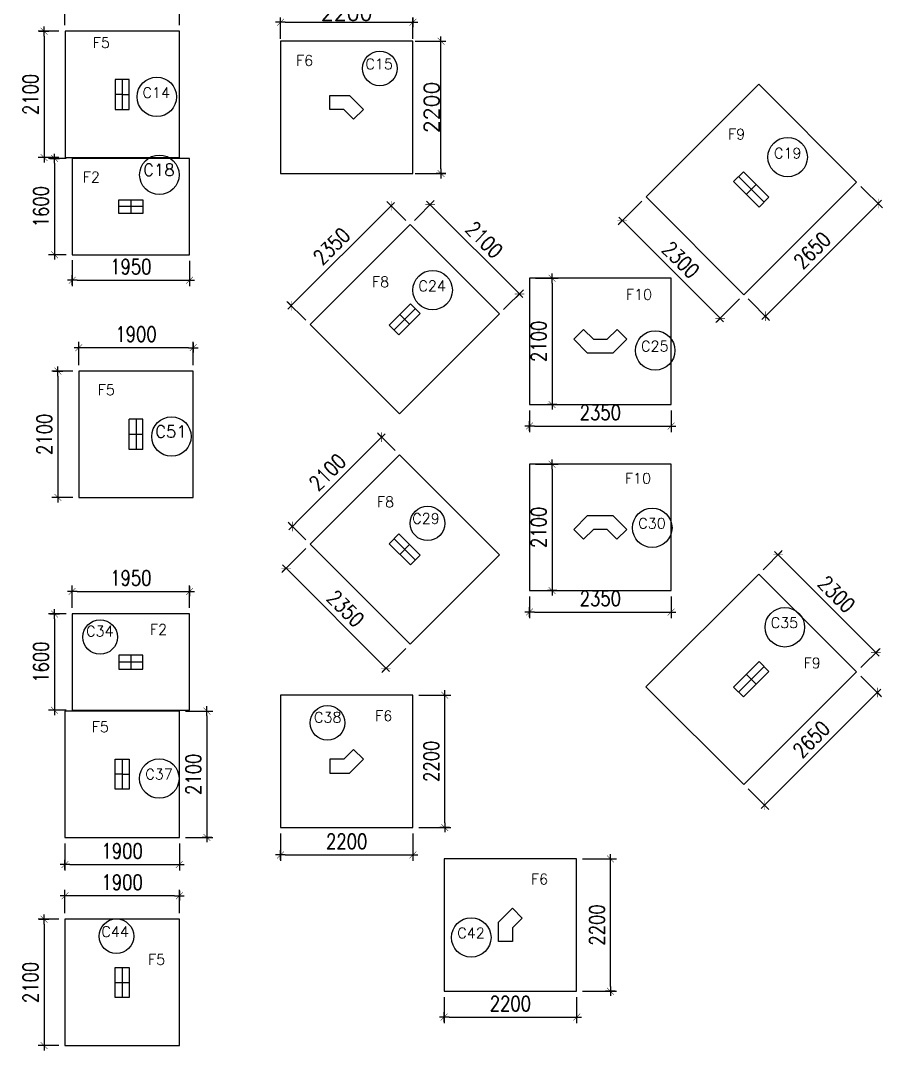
# Model space of a CAD drawing. Extents: x -135417 to 231627, y -456934 to -124458.
# Drawn here: x -43765 to -29448, y -256228 to -239109 of the extents above; entities that cross this region are included whole.
import ezdxf
from ezdxf.enums import TextEntityAlignment as Align

# ---------------------------------------------------------------- set-up
doc = ezdxf.new("R2010")
doc.units = 0
doc.header["$LTSCALE"] = 1000
doc.header["$MEASUREMENT"] = 0
doc.layers.get('0').update_dxf_attribs({"linetype": 'CONTINUOUS'})
doc.layers.get('DEFPOINTS').update_dxf_attribs({"linetype": 'CONTINUOUS'})
for name, color, linetype in [('CENLI', 8, 'CONTINUOUS'), ('CIR', 1, 'CONTINUOUS'), ('CO', 3, 'CONTINUOUS'), ('COL', 2, 'CONTINUOUS'), ('COL-TEXT', 4, 'CONTINUOUS'), ('DIM', 9, 'CONTINUOUS'), ('FOOT', 4, 'CONTINUOUS')]:
    doc.layers.add(name, color=color, linetype=linetype)
doc.styles.add('RO', font='romans.shx', dxfattribs={"width": 0.8, "height": 250})
doc.styles.add('ROMAND', font='romand.shx')
doc.styles.add('ROMANS', font='r.shx', dxfattribs={"height": 250})
doc.styles.add('STYLE1', font='romans.shx', dxfattribs={"height": 150})
doc.dimstyles.new('1', dxfattribs={"dimtxt": 150, "dimasz": 100, "dimexe": 50, "dimexo": 50, "dimgap": 50, "dimtad": 1, "dimdec": 0, "dimzin": 1, "dimtxsty": 'STYLE1', "dimblk1": 'ARCHTICK', "dimblk2": 'ARCHTICK', "dimsah": 1, "dimcen": 0, "dimdle": 50, "dimclrd": 7, "dimclre": 7, "dimclrt": 7, "dimazin": 3, "dimtfac": 1, "dimtdec": 0, "dimtofl": 0, "dimtmove": 0, "dimatfit": 3, "dimtolj": 1, "dimtzin": 1})
doc.dimstyles.new('INT25', dxfattribs={"dimscale": 0, "dimtxt": 150, "dimasz": 80, "dimexe": 100, "dimexo": 100, "dimgap": 100, "dimtad": 1, "dimdec": 0, "dimzin": 1, "dimtxsty": 'RO', "dimblk": 'DIMTICK', "dimcen": -100, "dimclrd": 5, "dimclre": 5, "dimclrt": 4, "dimazin": 3, "dimtfac": 1, "dimtdec": 0, "dimtix": 1, "dimtofl": 0, "dimtmove": 0, "dimatfit": 3, "dimtolj": 1, "dimtzin": 0})

# ---------------------------------------------------------------- blocks, each defined once
blk = doc.blocks.new('DIMTICK')
for p, q in [((-1, 0), (1, 0)), ((0, 1), (0, -1))]:
    blk.add_line(p, q)
at = {"color": 2, "const_width": 0.1}
blk.add_lwpolyline([(0.71, 0.71), (-0.71, -0.71)], dxfattribs=at)
blk = doc.blocks.new('*D343')
at = {"color": 5, "linetype": 'BYBLOCK'}
for p, q in [((-34428, -253043), (-33866, -253043)), ((-33966, -255163), (-33966, -253123)), ((-34428, -255243), (-33866, -255243))]:
    blk.add_line(p, q, dxfattribs=at)
at = {"layer": 'DEFPOINTS', "color": 0, "linetype": 'BYBLOCK'}
for p in [(-34528, -253043), (-33966, -253043), (-34528, -255243)]:
    blk.add_point(p, dxfattribs=at)
at = {"color": 5, "linetype": 'BYBLOCK', "xscale": 80, "yscale": 80, "zscale": 80}
for p, rotation in [((-33966, -253043), 90), ((-33966, -255243), 270)]:
    blk.add_blockref('DIMTICK', p, dxfattribs=dict(at, rotation=rotation))
at = {"color": 4, "linetype": 'BYBLOCK', "insert": (-34191, -254143), "char_height": 250, "attachment_point": 5, "rotation": 90, "style": 'RO'}
blk.add_mtext('\\A1;2200', dxfattribs=at)
blk = doc.blocks.new('*D355')
at = {"color": 5, "linetype": 'BYBLOCK'}
for p, q in [((-43128, -254048), (-43476, -254048)), ((-43376, -254128), (-43376, -256068)), ((-43128, -256148), (-43476, -256148))]:
    blk.add_line(p, q, dxfattribs=at)
at = {"layer": 'DEFPOINTS', "color": 0, "linetype": 'BYBLOCK'}
for p in [(-43028, -254048), (-43376, -256148), (-43028, -256148)]:
    blk.add_point(p, dxfattribs=at)
at = {"color": 5, "linetype": 'BYBLOCK', "xscale": 80, "yscale": 80, "zscale": 80}
for p, rotation in [((-43376, -254048), 90), ((-43376, -256148), 270)]:
    blk.add_blockref('DIMTICK', p, dxfattribs=dict(at, rotation=rotation))
at = {"color": 4, "linetype": 'BYBLOCK', "insert": (-43601, -255098), "char_height": 250, "attachment_point": 5, "rotation": 90, "style": 'RO'}
blk.add_mtext('\\A1;2100', dxfattribs=at)
blk = doc.blocks.new('*D359')
at = {"color": 5, "linetype": 'BYBLOCK'}
for p, q in [((-43028, -253948), (-43028, -253557)), ((-41208, -253657), (-42948, -253657)), ((-41128, -253948), (-41128, -253557))]:
    blk.add_line(p, q, dxfattribs=at)
at = {"layer": 'DEFPOINTS', "color": 0, "linetype": 'BYBLOCK'}
for p in [(-43028, -253657), (-43028, -254048), (-41128, -254048)]:
    blk.add_point(p, dxfattribs=at)
at = {"color": 5, "linetype": 'BYBLOCK', "xscale": 80, "yscale": 80, "zscale": 80, "rotation": 180}
blk.add_blockref('DIMTICK', (-43028, -253657), dxfattribs=at)
at = {"color": 5, "linetype": 'BYBLOCK', "xscale": 80, "yscale": 80, "zscale": 80}
blk.add_blockref('DIMTICK', (-41128, -253657), dxfattribs=at)
at = {"color": 4, "linetype": 'BYBLOCK', "insert": (-42078, -253432), "char_height": 250, "attachment_point": 5, "style": 'RO'}
blk.add_mtext('\\A1;1900', dxfattribs=at)
blk = doc.blocks.new('*D363')
at = {"color": 5, "linetype": 'BYBLOCK'}
for p, q in [((-36728, -255343), (-36728, -255774)), ((-34528, -255343), (-34528, -255774)), ((-36648, -255674), (-34608, -255674))]:
    blk.add_line(p, q, dxfattribs=at)
at = {"layer": 'DEFPOINTS', "color": 0, "linetype": 'BYBLOCK'}
for p in [(-36728, -255243), (-34528, -255243), (-34528, -255674)]:
    blk.add_point(p, dxfattribs=at)
at = {"color": 5, "linetype": 'BYBLOCK', "xscale": 80, "yscale": 80, "zscale": 80, "rotation": 180}
blk.add_blockref('DIMTICK', (-36728, -255674), dxfattribs=at)
at = {"color": 5, "linetype": 'BYBLOCK', "xscale": 80, "yscale": 80, "zscale": 80}
blk.add_blockref('DIMTICK', (-34528, -255674), dxfattribs=at)
at = {"color": 4, "linetype": 'BYBLOCK', "insert": (-35628, -255449), "char_height": 250, "attachment_point": 5, "style": 'RO'}
blk.add_mtext('\\A1;2200', dxfattribs=at)
blk = doc.blocks.new('*D367')
at = {"color": 5, "linetype": 'BYBLOCK'}
for p, q in [((-29804, -241864), (-29448, -242220)), ((-29575, -242206), (-31337, -243966)), ((-31679, -243736), (-31323, -244093))]:
    blk.add_line(p, q, dxfattribs=at)
at = {"layer": 'DEFPOINTS', "color": 0, "linetype": 'BYBLOCK'}
for p in [(-29875, -241793), (-31750, -243666), (-31393, -244022)]:
    blk.add_point(p, dxfattribs=at)
at = {"color": 5, "linetype": 'BYBLOCK', "xscale": 80, "yscale": 80, "zscale": 80}
for p, rotation in [((-29519, -242149), 44.96731355169439), ((-31393, -244022), 224.9673135516944)]:
    blk.add_blockref('DIMTICK', p, dxfattribs=dict(at, rotation=rotation))
at = {"color": 4, "linetype": 'BYBLOCK', "insert": (-30615, -242927), "char_height": 250, "attachment_point": 5, "rotation": 44.9673, "style": 'RO'}
blk.add_mtext('\\A1;2650', dxfattribs=at)
blk = doc.blocks.new('*D368')
at = {"color": 5, "linetype": 'BYBLOCK'}
for p, q in [((-33446, -242109), (-33840, -242502)), ((-33712, -242488), (-32200, -244002)), ((-31820, -243736), (-32214, -244130))]:
    blk.add_line(p, q, dxfattribs=at)
at = {"layer": 'DEFPOINTS', "color": 0, "linetype": 'BYBLOCK'}
for p in [(-33375, -242038), (-31750, -243666), (-32143, -244059)]:
    blk.add_point(p, dxfattribs=at)
at = {"color": 5, "linetype": 'BYBLOCK', "xscale": 80, "yscale": 80, "zscale": 80}
for p, rotation in [((-33769, -242432), 134.9673135516943), ((-32143, -244059), 314.9673135516942)]:
    blk.add_blockref('DIMTICK', p, dxfattribs=dict(at, rotation=rotation))
at = {"color": 4, "linetype": 'BYBLOCK', "insert": (-32797, -243086), "char_height": 250, "attachment_point": 5, "rotation": 314.9673, "style": 'RO'}
blk.add_mtext('\\A1;2300', dxfattribs=at)
blk = doc.blocks.new('*D371')
at = {"color": 5, "linetype": 'BYBLOCK'}
for p, q in [((-43008, -241401), (-43302, -241401)), ((-43202, -241481), (-43202, -242921)), ((-43008, -243001), (-43302, -243001))]:
    blk.add_line(p, q, dxfattribs=at)
at = {"layer": 'DEFPOINTS', "color": 0, "linetype": 'BYBLOCK'}
for p in [(-42908, -241401), (-43202, -243001), (-42908, -243001)]:
    blk.add_point(p, dxfattribs=at)
at = {"color": 5, "linetype": 'BYBLOCK', "xscale": 80, "yscale": 80, "zscale": 80}
for p, rotation in [((-43202, -241401), 90), ((-43202, -243001), 270)]:
    blk.add_blockref('DIMTICK', p, dxfattribs=dict(at, rotation=rotation))
at = {"color": 4, "linetype": 'BYBLOCK', "insert": (-43427, -242201), "char_height": 250, "attachment_point": 5, "rotation": 90, "style": 'RO'}
blk.add_mtext('\\A1;1600', dxfattribs=at)
blk = doc.blocks.new('*D372')
at = {"color": 5, "linetype": 'BYBLOCK'}
for p, q in [((-37366, -242430), (-37680, -242116)), ((-37665, -242243), (-39214, -243792)), ((-39028, -244091), (-39341, -243778))]:
    blk.add_line(p, q, dxfattribs=at)
at = {"layer": 'DEFPOINTS', "color": 0, "linetype": 'BYBLOCK'}
for p in [(-37295, -242500), (-39271, -243848), (-38957, -244162)]:
    blk.add_point(p, dxfattribs=at)
at = {"color": 5, "linetype": 'BYBLOCK', "xscale": 80, "yscale": 80, "zscale": 80}
for p, rotation in [((-37609, -242187), 45.00000000000608), ((-39271, -243848), 225.0000000000061)]:
    blk.add_blockref('DIMTICK', p, dxfattribs=dict(at, rotation=rotation))
at = {"color": 4, "linetype": 'BYBLOCK', "insert": (-38599, -242858), "char_height": 250, "attachment_point": 5, "rotation": 45, "style": 'RO'}
blk.add_mtext('\\A1;2350', dxfattribs=at)
blk = doc.blocks.new('*D373')
at = {"color": 5, "linetype": 'BYBLOCK'}
for p, q in [((-37224, -242430), (-36893, -242098)), ((-36907, -242225), (-35535, -243597)), ((-35740, -243914), (-35408, -243583))]:
    blk.add_line(p, q, dxfattribs=at)
at = {"layer": 'DEFPOINTS', "color": 0, "linetype": 'BYBLOCK'}
for p in [(-37295, -242500), (-35478, -243653), (-35810, -243985)]:
    blk.add_point(p, dxfattribs=at)
at = {"color": 5, "linetype": 'BYBLOCK', "xscale": 80, "yscale": 80, "zscale": 80}
for p, rotation in [((-36963, -242168), 135.0000000000022), ((-35478, -243653), 315.0000000000022)]:
    blk.add_blockref('DIMTICK', p, dxfattribs=dict(at, rotation=rotation))
at = {"color": 4, "linetype": 'BYBLOCK', "insert": (-36062, -242752), "char_height": 250, "attachment_point": 5, "rotation": 315, "style": 'RO'}
blk.add_mtext('\\A1;2100', dxfattribs=at)
blk = doc.blocks.new('*D376')
at = {"color": 5, "linetype": 'BYBLOCK'}
for p, q in [((-31431, -248238), (-31111, -247918)), ((-31126, -248045), (-29612, -249558)), ((-29805, -249864), (-29485, -249544))]:
    blk.add_line(p, q, dxfattribs=at)
at = {"layer": 'DEFPOINTS', "color": 0, "linetype": 'BYBLOCK'}
for p in [(-31502, -248309), (-29556, -249615), (-29876, -249935)]:
    blk.add_point(p, dxfattribs=at)
at = {"color": 5, "linetype": 'BYBLOCK', "xscale": 80, "yscale": 80, "zscale": 80}
for p, rotation in [((-31182, -247989), 135.0000000000257), ((-29556, -249615), 315.0000000000256)]:
    blk.add_blockref('DIMTICK', p, dxfattribs=dict(at, rotation=rotation))
at = {"color": 4, "linetype": 'BYBLOCK', "insert": (-30210, -248643), "char_height": 250, "attachment_point": 5, "rotation": 315, "style": 'RO'}
blk.add_mtext('\\A1;2300', dxfattribs=at)
blk = doc.blocks.new('*D377')
at = {"color": 5, "linetype": 'BYBLOCK'}
for p, q in [((-35209, -246483), (-34834, -246483)), ((-34934, -246563), (-34934, -248503)), ((-35209, -248583), (-34834, -248583))]:
    blk.add_line(p, q, dxfattribs=at)
at = {"layer": 'DEFPOINTS', "color": 0, "linetype": 'BYBLOCK'}
for p in [(-35309, -246483), (-35309, -248583), (-34934, -248583)]:
    blk.add_point(p, dxfattribs=at)
at = {"color": 5, "linetype": 'BYBLOCK', "xscale": 80, "yscale": 80, "zscale": 80}
for p, rotation in [((-34934, -246483), 90), ((-34934, -248583), 270)]:
    blk.add_blockref('DIMTICK', p, dxfattribs=dict(at, rotation=rotation))
at = {"color": 4, "linetype": 'BYBLOCK', "insert": (-35159, -247533), "char_height": 250, "attachment_point": 5, "rotation": 90, "style": 'RO'}
blk.add_mtext('\\A1;2100', dxfattribs=at)
blk = doc.blocks.new('*D381')
at = {"color": 5, "linetype": 'BYBLOCK'}
for p, q in [((-39028, -247882), (-39427, -248282)), ((-39300, -248268), (-37751, -249816)), ((-37366, -249544), (-37765, -249943))]:
    blk.add_line(p, q, dxfattribs=at)
at = {"layer": 'DEFPOINTS', "color": 0, "linetype": 'BYBLOCK'}
for p in [(-38957, -247812), (-37295, -249473), (-37695, -249873)]:
    blk.add_point(p, dxfattribs=at)
at = {"color": 5, "linetype": 'BYBLOCK', "xscale": 80, "yscale": 80, "zscale": 80}
for p, rotation in [((-39356, -248211), 134.9999999999719), ((-37695, -249873), 314.9999999999719)]:
    blk.add_blockref('DIMTICK', p, dxfattribs=dict(at, rotation=rotation))
at = {"color": 4, "linetype": 'BYBLOCK', "insert": (-38366, -248883), "char_height": 250, "attachment_point": 5, "rotation": 315, "style": 'RO'}
blk.add_mtext('\\A1;2350', dxfattribs=at)
blk = doc.blocks.new('*D382')
at = {"color": 5, "linetype": 'BYBLOCK'}
for p, q in [((-29805, -250006), (-29462, -250349)), ((-31350, -252095), (-29589, -250335)), ((-31679, -251879), (-31335, -252223))]:
    blk.add_line(p, q, dxfattribs=at)
at = {"layer": 'DEFPOINTS', "color": 0, "linetype": 'BYBLOCK'}
for p in [(-29876, -249935), (-29532, -250278), (-31749, -251809)]:
    blk.add_point(p, dxfattribs=at)
at = {"color": 5, "linetype": 'BYBLOCK', "xscale": 80, "yscale": 80, "zscale": 80}
for p, rotation in [((-29532, -250278), 45.00000000002313), ((-31406, -252152), 225.0000000000231)]:
    blk.add_blockref('DIMTICK', p, dxfattribs=dict(at, rotation=rotation))
at = {"color": 4, "linetype": 'BYBLOCK', "insert": (-30628, -251056), "char_height": 250, "attachment_point": 5, "rotation": 45, "style": 'RO'}
blk.add_mtext('\\A1;2650', dxfattribs=at)
blk = doc.blocks.new('*D386')
at = {"color": 5, "linetype": 'BYBLOCK'}
for p, q in [((-41028, -250588), (-40570, -250588)), ((-40670, -250668), (-40670, -252608)), ((-41028, -252688), (-40570, -252688))]:
    blk.add_line(p, q, dxfattribs=at)
at = {"layer": 'DEFPOINTS', "color": 0, "linetype": 'BYBLOCK'}
for p in [(-41128, -250588), (-41128, -252688), (-40670, -252688)]:
    blk.add_point(p, dxfattribs=at)
at = {"color": 5, "linetype": 'BYBLOCK', "xscale": 80, "yscale": 80, "zscale": 80}
for p, rotation in [((-40670, -250588), 90), ((-40670, -252688), 270)]:
    blk.add_blockref('DIMTICK', p, dxfattribs=dict(at, rotation=rotation))
at = {"color": 4, "linetype": 'BYBLOCK', "insert": (-40895, -251638), "char_height": 250, "attachment_point": 5, "rotation": 90, "style": 'RO'}
blk.add_mtext('\\A1;2100', dxfattribs=at)
blk = doc.blocks.new('*D387')
at = {"color": 5, "linetype": 'BYBLOCK'}
for p, q in [((-37148, -250322), (-36619, -250322)), ((-36719, -252442), (-36719, -250402)), ((-37148, -252522), (-36619, -252522))]:
    blk.add_line(p, q, dxfattribs=at)
at = {"layer": 'DEFPOINTS', "color": 0, "linetype": 'BYBLOCK'}
for p in [(-37248, -250322), (-36719, -250322), (-37248, -252522)]:
    blk.add_point(p, dxfattribs=at)
at = {"color": 5, "linetype": 'BYBLOCK', "xscale": 80, "yscale": 80, "zscale": 80}
for p, rotation in [((-36719, -250322), 90), ((-36719, -252522), 270)]:
    blk.add_blockref('DIMTICK', p, dxfattribs=dict(at, rotation=rotation))
at = {"color": 4, "linetype": 'BYBLOCK', "insert": (-36944, -251422), "char_height": 250, "attachment_point": 5, "rotation": 90, "style": 'RO'}
blk.add_mtext('\\A1;2200', dxfattribs=at)
blk = doc.blocks.new('*D388')
at = {"color": 5, "linetype": 'BYBLOCK'}
for p, q in [((-43008, -248973), (-43302, -248973)), ((-43202, -249053), (-43202, -250493)), ((-43008, -250573), (-43302, -250573))]:
    blk.add_line(p, q, dxfattribs=at)
at = {"layer": 'DEFPOINTS', "color": 0, "linetype": 'BYBLOCK'}
for p in [(-42908, -248973), (-43202, -250573), (-42908, -250573)]:
    blk.add_point(p, dxfattribs=at)
at = {"color": 5, "linetype": 'BYBLOCK', "xscale": 80, "yscale": 80, "zscale": 80}
for p, rotation in [((-43202, -248973), 90), ((-43202, -250573), 270)]:
    blk.add_blockref('DIMTICK', p, dxfattribs=dict(at, rotation=rotation))
at = {"color": 4, "linetype": 'BYBLOCK', "insert": (-43427, -249773), "char_height": 250, "attachment_point": 5, "rotation": 90, "style": 'RO'}
blk.add_mtext('\\A1;1600', dxfattribs=at)
blk = doc.blocks.new('*D389')
at = {"color": 5, "linetype": 'BYBLOCK'}
for p, q in [((-43028, -252788), (-43028, -253238)), ((-41128, -252788), (-41128, -253238)), ((-42948, -253138), (-41208, -253138))]:
    blk.add_line(p, q, dxfattribs=at)
at = {"layer": 'DEFPOINTS', "color": 0, "linetype": 'BYBLOCK'}
for p in [(-43028, -252688), (-41128, -252688), (-41128, -253138)]:
    blk.add_point(p, dxfattribs=at)
at = {"color": 5, "linetype": 'BYBLOCK', "xscale": 80, "yscale": 80, "zscale": 80, "rotation": 180}
blk.add_blockref('DIMTICK', (-43028, -253138), dxfattribs=at)
at = {"color": 5, "linetype": 'BYBLOCK', "xscale": 80, "yscale": 80, "zscale": 80}
blk.add_blockref('DIMTICK', (-41128, -253138), dxfattribs=at)
at = {"color": 4, "linetype": 'BYBLOCK', "insert": (-42078, -252913), "char_height": 250, "attachment_point": 5, "style": 'RO'}
blk.add_mtext('\\A1;1900', dxfattribs=at)
blk = doc.blocks.new('*D391')
at = {"color": 5, "linetype": 'BYBLOCK'}
for p, q in [((-39448, -252622), (-39448, -253079)), ((-37248, -252622), (-37248, -253079)), ((-39368, -252979), (-37328, -252979))]:
    blk.add_line(p, q, dxfattribs=at)
at = {"layer": 'DEFPOINTS', "color": 0, "linetype": 'BYBLOCK'}
for p in [(-39448, -252522), (-37248, -252522), (-37248, -252979)]:
    blk.add_point(p, dxfattribs=at)
at = {"color": 5, "linetype": 'BYBLOCK', "xscale": 80, "yscale": 80, "zscale": 80, "rotation": 180}
blk.add_blockref('DIMTICK', (-39448, -252979), dxfattribs=at)
at = {"color": 5, "linetype": 'BYBLOCK', "xscale": 80, "yscale": 80, "zscale": 80}
blk.add_blockref('DIMTICK', (-37248, -252979), dxfattribs=at)
at = {"color": 4, "linetype": 'BYBLOCK', "insert": (-38348, -252754), "char_height": 250, "attachment_point": 5, "style": 'RO'}
blk.add_mtext('\\A1;2200', dxfattribs=at)
blk = doc.blocks.new('*D392')
at = {"color": 5, "linetype": 'BYBLOCK'}
for p, q in [((-42908, -248873), (-42908, -248498)), ((-40958, -248873), (-40958, -248498)), ((-42828, -248598), (-41038, -248598))]:
    blk.add_line(p, q, dxfattribs=at)
at = {"layer": 'DEFPOINTS', "color": 0, "linetype": 'BYBLOCK'}
for p in [(-40958, -248598), (-42908, -248973), (-40958, -248973)]:
    blk.add_point(p, dxfattribs=at)
at = {"color": 5, "linetype": 'BYBLOCK', "xscale": 80, "yscale": 80, "zscale": 80, "rotation": 180}
blk.add_blockref('DIMTICK', (-42908, -248598), dxfattribs=at)
at = {"color": 5, "linetype": 'BYBLOCK', "xscale": 80, "yscale": 80, "zscale": 80}
blk.add_blockref('DIMTICK', (-40958, -248598), dxfattribs=at)
at = {"color": 4, "linetype": 'BYBLOCK', "insert": (-41933, -248373), "char_height": 250, "attachment_point": 5, "style": 'RO'}
blk.add_mtext('\\A1;1950', dxfattribs=at)
blk = doc.blocks.new('*D398')
at = {"color": 5, "linetype": 'BYBLOCK'}
for p, q in [((-35309, -248683), (-35309, -249040)), ((-32959, -248683), (-32959, -249040)), ((-35229, -248940), (-33039, -248940))]:
    blk.add_line(p, q, dxfattribs=at)
at = {"layer": 'DEFPOINTS', "color": 0, "linetype": 'BYBLOCK'}
for p in [(-35309, -248583), (-32959, -248583), (-32959, -248940)]:
    blk.add_point(p, dxfattribs=at)
at = {"color": 5, "linetype": 'BYBLOCK', "xscale": 80, "yscale": 80, "zscale": 80, "rotation": 180}
blk.add_blockref('DIMTICK', (-35309, -248940), dxfattribs=at)
at = {"color": 5, "linetype": 'BYBLOCK', "xscale": 80, "yscale": 80, "zscale": 80}
blk.add_blockref('DIMTICK', (-32959, -248940), dxfattribs=at)
at = {"color": 4, "linetype": 'BYBLOCK', "insert": (-34134, -248715), "char_height": 250, "attachment_point": 5, "style": 'RO'}
blk.add_mtext('\\A1;2350', dxfattribs=at)
blk = doc.blocks.new('*D405')
at = {"color": 5, "linetype": 'BYBLOCK'}
for p, q in [((-42898, -244937), (-43246, -244937)), ((-43146, -245017), (-43146, -246957)), ((-42898, -247037), (-43246, -247037))]:
    blk.add_line(p, q, dxfattribs=at)
at = {"layer": 'DEFPOINTS', "color": 0, "linetype": 'BYBLOCK'}
for p in [(-42798, -244937), (-43146, -247037), (-42798, -247037)]:
    blk.add_point(p, dxfattribs=at)
at = {"color": 5, "linetype": 'BYBLOCK', "xscale": 80, "yscale": 80, "zscale": 80}
for p, rotation in [((-43146, -244937), 90), ((-43146, -247037), 270)]:
    blk.add_blockref('DIMTICK', p, dxfattribs=dict(at, rotation=rotation))
at = {"color": 4, "linetype": 'BYBLOCK', "insert": (-43371, -245987), "char_height": 250, "attachment_point": 5, "rotation": 90, "style": 'RO'}
blk.add_mtext('\\A1;2100', dxfattribs=at)
blk = doc.blocks.new('*D407')
at = {"color": 5, "linetype": 'BYBLOCK'}
for p, q in [((-35209, -243391), (-34834, -243391)), ((-34934, -243471), (-34934, -245411)), ((-35209, -245491), (-34834, -245491))]:
    blk.add_line(p, q, dxfattribs=at)
at = {"layer": 'DEFPOINTS', "color": 0, "linetype": 'BYBLOCK'}
for p in [(-35309, -243391), (-35309, -245491), (-34934, -245491)]:
    blk.add_point(p, dxfattribs=at)
at = {"color": 5, "linetype": 'BYBLOCK', "xscale": 80, "yscale": 80, "zscale": 80}
for p, rotation in [((-34934, -243391), 90), ((-34934, -245491), 270)]:
    blk.add_blockref('DIMTICK', p, dxfattribs=dict(at, rotation=rotation))
at = {"color": 4, "linetype": 'BYBLOCK', "insert": (-35159, -244441), "char_height": 250, "attachment_point": 5, "rotation": 90, "style": 'RO'}
blk.add_mtext('\\A1;2100', dxfattribs=at)
blk = doc.blocks.new('*D411')
at = {"color": 5, "linetype": 'BYBLOCK'}
for p, q in [((-37543, -246256), (-37838, -245961)), ((-37823, -246088), (-39195, -247460)), ((-39028, -247741), (-39322, -247446))]:
    blk.add_line(p, q, dxfattribs=at)
at = {"layer": 'DEFPOINTS', "color": 0, "linetype": 'BYBLOCK'}
for p in [(-37472, -246327), (-39252, -247517), (-38957, -247812)]:
    blk.add_point(p, dxfattribs=at)
at = {"color": 5, "linetype": 'BYBLOCK', "xscale": 80, "yscale": 80, "zscale": 80}
for p, rotation in [((-37767, -246032), 45.00000000000224), ((-39252, -247517), 225.0000000000022)]:
    blk.add_blockref('DIMTICK', p, dxfattribs=dict(at, rotation=rotation))
at = {"color": 4, "linetype": 'BYBLOCK', "insert": (-38668, -246615), "char_height": 250, "attachment_point": 5, "rotation": 45, "style": 'RO'}
blk.add_mtext('\\A1;2100', dxfattribs=at)
blk = doc.blocks.new('*D412')
at = {"color": 5, "linetype": 'BYBLOCK'}
for p, q in [((-35309, -245591), (-35309, -245948)), ((-32959, -245591), (-32959, -245948)), ((-35229, -245848), (-33039, -245848))]:
    blk.add_line(p, q, dxfattribs=at)
at = {"layer": 'DEFPOINTS', "color": 0, "linetype": 'BYBLOCK'}
for p in [(-35309, -245491), (-32959, -245491), (-32959, -245848)]:
    blk.add_point(p, dxfattribs=at)
at = {"color": 5, "linetype": 'BYBLOCK', "xscale": 80, "yscale": 80, "zscale": 80, "rotation": 180}
blk.add_blockref('DIMTICK', (-35309, -245848), dxfattribs=at)
at = {"color": 5, "linetype": 'BYBLOCK', "xscale": 80, "yscale": 80, "zscale": 80}
blk.add_blockref('DIMTICK', (-32959, -245848), dxfattribs=at)
at = {"color": 4, "linetype": 'BYBLOCK', "insert": (-34134, -245623), "char_height": 250, "attachment_point": 5, "style": 'RO'}
blk.add_mtext('\\A1;2350', dxfattribs=at)
blk = doc.blocks.new('*D413')
at = {"color": 5, "linetype": 'BYBLOCK'}
for p, q in [((-42908, -243093), (-42908, -243523)), ((-40958, -243101), (-40958, -243523)), ((-42828, -243423), (-41038, -243423))]:
    blk.add_line(p, q, dxfattribs=at)
at = {"layer": 'DEFPOINTS', "color": 0, "linetype": 'BYBLOCK'}
for p in [(-42908, -242993), (-40958, -243001), (-40958, -243423)]:
    blk.add_point(p, dxfattribs=at)
at = {"color": 5, "linetype": 'BYBLOCK', "xscale": 80, "yscale": 80, "zscale": 80, "rotation": 180}
blk.add_blockref('DIMTICK', (-42908, -243423), dxfattribs=at)
at = {"color": 5, "linetype": 'BYBLOCK', "xscale": 80, "yscale": 80, "zscale": 80}
blk.add_blockref('DIMTICK', (-40958, -243423), dxfattribs=at)
at = {"color": 4, "linetype": 'BYBLOCK', "insert": (-41933, -243198), "char_height": 250, "attachment_point": 5, "style": 'RO'}
blk.add_mtext('\\A1;1950', dxfattribs=at)
blk = doc.blocks.new('*D414')
at = {"color": 5, "linetype": 'BYBLOCK'}
for p, q in [((-42798, -244837), (-42798, -244446)), ((-40898, -244837), (-40898, -244446)), ((-40978, -244546), (-42718, -244546))]:
    blk.add_line(p, q, dxfattribs=at)
at = {"layer": 'DEFPOINTS', "color": 0, "linetype": 'BYBLOCK'}
for p in [(-42798, -244546), (-42798, -244937), (-40898, -244937)]:
    blk.add_point(p, dxfattribs=at)
at = {"color": 5, "linetype": 'BYBLOCK', "xscale": 80, "yscale": 80, "zscale": 80, "rotation": 180}
blk.add_blockref('DIMTICK', (-42798, -244546), dxfattribs=at)
at = {"color": 5, "linetype": 'BYBLOCK', "xscale": 80, "yscale": 80, "zscale": 80}
blk.add_blockref('DIMTICK', (-40898, -244546), dxfattribs=at)
at = {"color": 4, "linetype": 'BYBLOCK', "insert": (-41848, -244321), "char_height": 250, "attachment_point": 5, "style": 'RO'}
blk.add_mtext('\\A1;1900', dxfattribs=at)
blk = doc.blocks.new('*D429')
at = {"color": 5, "linetype": 'BYBLOCK'}
for p, q in [((-43128, -239286), (-43476, -239286)), ((-43376, -239366), (-43376, -241306)), ((-43128, -241386), (-43476, -241386))]:
    blk.add_line(p, q, dxfattribs=at)
at = {"layer": 'DEFPOINTS', "color": 0, "linetype": 'BYBLOCK'}
for p in [(-43028, -239286), (-43376, -241386), (-43028, -241386)]:
    blk.add_point(p, dxfattribs=at)
at = {"color": 5, "linetype": 'BYBLOCK', "xscale": 80, "yscale": 80, "zscale": 80}
for p, rotation in [((-43376, -239286), 90), ((-43376, -241386), 270)]:
    blk.add_blockref('DIMTICK', p, dxfattribs=dict(at, rotation=rotation))
at = {"color": 4, "linetype": 'BYBLOCK', "insert": (-43601, -240336), "char_height": 250, "attachment_point": 5, "rotation": 90, "style": 'RO'}
blk.add_mtext('\\A1;2100', dxfattribs=at)
blk = doc.blocks.new('*D431')
at = {"color": 7, "linetype": 'BYBLOCK'}
for p, q in [((-37208, -239452), (-36702, -239452)), ((-36782, -241572), (-36782, -239532)), ((-37208, -241652), (-36702, -241652))]:
    blk.add_line(p, q, dxfattribs=at)
at = {"layer": 'DEFPOINTS', "color": 0, "linetype": 'BYBLOCK'}
for p in [(-37248, -239452), (-36782, -239452), (-37248, -241652)]:
    blk.add_point(p, dxfattribs=at)
at = {"color": 7, "linetype": 'BYBLOCK', "xscale": 80, "yscale": 80, "zscale": 80}
for p, rotation in [((-36782, -239452), 90), ((-36782, -241652), 270)]:
    blk.add_blockref('DIMTICK', p, dxfattribs=dict(at, rotation=rotation))
at = {"color": 4, "linetype": 'BYBLOCK', "insert": (-36937, -240552), "char_height": 250, "attachment_point": 5, "rotation": 90, "style": 'ROMANS'}
blk.add_mtext('\\A1;2200', dxfattribs=at)
blk = doc.blocks.new('*D436')
at = {"color": 5, "linetype": 'BYBLOCK'}
for p, q in [((-43028, -239186), (-43028, -238795)), ((-41128, -239186), (-41128, -238795)), ((-41208, -238895), (-42948, -238895))]:
    blk.add_line(p, q, dxfattribs=at)
at = {"layer": 'DEFPOINTS', "color": 0, "linetype": 'BYBLOCK'}
for p in [(-43028, -238895), (-43028, -239286), (-41128, -239286)]:
    blk.add_point(p, dxfattribs=at)
at = {"color": 5, "linetype": 'BYBLOCK', "xscale": 80, "yscale": 80, "zscale": 80, "rotation": 180}
blk.add_blockref('DIMTICK', (-43028, -238895), dxfattribs=at)
at = {"color": 5, "linetype": 'BYBLOCK', "xscale": 80, "yscale": 80, "zscale": 80}
blk.add_blockref('DIMTICK', (-41128, -238895), dxfattribs=at)
at = {"color": 4, "linetype": 'BYBLOCK', "insert": (-42078, -238670), "char_height": 250, "attachment_point": 5, "style": 'RO'}
blk.add_mtext('\\A1;1900', dxfattribs=at)
blk = doc.blocks.new('*D441')
at = {"color": 7, "linetype": 'BYBLOCK'}
for p, q in [((-39448, -239412), (-39448, -239056)), ((-39368, -239136), (-37328, -239136)), ((-37248, -239412), (-37248, -239056))]:
    blk.add_line(p, q, dxfattribs=at)
at = {"layer": 'DEFPOINTS', "color": 0, "linetype": 'BYBLOCK'}
for p in [(-37248, -239136), (-39448, -239452), (-37248, -239452)]:
    blk.add_point(p, dxfattribs=at)
at = {"color": 7, "linetype": 'BYBLOCK', "xscale": 80, "yscale": 80, "zscale": 80, "rotation": 180}
blk.add_blockref('DIMTICK', (-39448, -239136), dxfattribs=at)
at = {"color": 7, "linetype": 'BYBLOCK', "xscale": 80, "yscale": 80, "zscale": 80}
blk.add_blockref('DIMTICK', (-37248, -239136), dxfattribs=at)
at = {"color": 4, "linetype": 'BYBLOCK', "insert": (-38348, -238981), "char_height": 250, "attachment_point": 5, "style": 'ROMANS'}
blk.add_mtext('\\A1;2200', dxfattribs=at)

msp = doc.modelspace()

# ---------------------------------------------------------------- linework, layer by layer
at = {"layer": 'CENLI'}
for p, q in [((-42077.831, -240085.8088), (-42077.8448, -240585.812)), ((-42077.8379, -240335.8104), (-42192.8311, -240335.8071)), ((-42077.8379, -240335.8104), (-41962.8311, -240335.8137)), ((-31837.4901, -241702.8094), (-31413.4677, -242127.3159)), ((-31544.1593, -241833.7476), (-31706.7984, -241996.3777)), ((-41732.9818, -242200.8844), (-42132.9818, -242200.8844)), ((-41932.9818, -242085.8844), (-41932.9818, -242315.8844)), ((-37206.7632, -243896.7888), (-37560.3165, -244250.3422)), ((-37302.2226, -244154.8828), (-37464.8571, -243992.2482)), ((-41847.9818, -245736.7852), (-41847.9818, -246236.7852)), ((-41732.9818, -245986.7852), (-41962.9818, -245986.7852)), ((-37206.7352, -248076.7537), (-37560.2886, -247723.2003)), ((-37302.1946, -247818.6597), (-37464.8292, -247981.2943)), ((-41932.9818, -249657.6861), (-41932.9818, -249887.6861)), ((-41732.9818, -249772.6861), (-42132.9818, -249772.6861)), ((-31413.5744, -249846.477), (-31837.8384, -250270.741)), ((-31707.0237, -249977.2917), (-31544.3891, -250139.9263)), ((-42077.9818, -251387.6861), (-42077.9818, -251887.6861)), ((-42077.9818, -251637.6861), (-42192.9818, -251637.6861)), ((-42077.9818, -251637.6861), (-41962.9818, -251637.6861)), ((-42077.9818, -254847.6861), (-42077.9818, -255347.6861)), ((-42192.9818, -255097.6861), (-41962.9818, -255097.6861))]:
    msp.add_line(p, q, dxfattribs=at)
msp.add_lwpolyline([(-35309.3562, -246482.8792), (-35309.3562, -248582.8792), (-32959.3562, -248582.8792), (-32959.3562, -246482.8792)], close=True, dxfattribs=at)
at = {"layer": 'CIR'}
for centre, radius in [((-37798.0928, -239903.9242), 287.5), ((-41502.8749, -240376.2658), 327.8456), ((-31021.9011, -241377.4344), 327.8456), ((-41460.4072, -241671.7372), 327.8456), ((-36919.8663, -243588.9543), 327.8456), ((-33221.8701, -244591.3444), 327.8456), ((-41259.1122, -246023.1448), 327.8456), ((-37003.8079, -247466.3011), 287.5), ((-33270.9322, -247540.0581), 327.8456), ((-31068.7465, -249194.4295), 327.8456), ((-42445.371, -249356.009), 287.5), ((-38667.5838, -250783.7829), 287.5), ((-41461.0848, -251709.2635), 327.8456), ((-42174.0142, -254329.9441), 287.5), ((-36278.1891, -254349.8007), 327.8456)]:
    msp.add_circle(centre, radius, dxfattribs=at)
at = {"layer": 'CO'}
for p, q in [((-38626.1979, -240585.9138), (-38626.1916, -240355.9074)), ((-38396.1979, -240585.9138), (-38626.1979, -240585.9138)), ((-31756.1705, -241621.4944), (-31918.8096, -241784.1244)), ((-34411.7637, -244244.2901), (-34574.4027, -244406.9202)), ((-33856.8525, -244244.3055), (-33694.2224, -244406.9446)), ((-41962.9818, -246236.7852), (-41962.9818, -245736.7852)), ((-41732.9818, -245736.7852), (-41962.9818, -245736.7852)), ((-41732.9818, -246236.7852), (-41732.9818, -245736.7852)), ((-41732.9818, -246236.7852), (-41962.9818, -246236.7852)), ((-34411.8118, -247729.4198), (-34574.4464, -247566.7852)), ((-33857.9007, -247729.4198), (-33695.2661, -247566.7852)), ((-38396.3472, -251387.6861), (-38626.3472, -251387.6861)), ((-38626.3472, -251387.6861), (-38626.3472, -251617.6861))]:
    msp.add_line(p, q, dxfattribs=at)
for points in [[(-41962.8239, -240085.8088), (-42192.838, -240085.8088), (-42192.838, -240585.8088), (-41962.8239, -240585.8088)], [(-42132.9818, -242085.8844), (-41732.9818, -242085.8844), (-41732.9818, -242315.8844), (-42132.9818, -242315.8844)], [(-41732.9818, -249657.6861), (-42132.9818, -249657.6861), (-42132.9818, -249887.6861), (-41732.9818, -249887.6861)], [(-42192.9818, -251387.6861), (-41962.9818, -251387.6861), (-41962.9818, -251887.6861), (-42192.9818, -251887.6861)], [(-42192.9818, -254847.6861), (-41962.9818, -254847.6861), (-41962.9818, -255347.6861), (-42192.9818, -255347.6861)]]:
    msp.add_lwpolyline(points, close=True, dxfattribs=at)
for points in [[(-38626.1916, -240355.9074), (-38300.9225, -240355.9164), (-38069.6377, -240584.5911), (-38232.2768, -240747.2212), (-38396.1979, -240585.9138), (-38626.1979, -240585.9138)], [(-31756.1705, -241621.4944), (-31332.1481, -242046.0008), (-31494.7872, -242208.6309), (-31918.8096, -241784.1244), (-31756.1705, -241621.4944)], [(-37288.0804, -243815.4715), (-37125.4459, -243978.1061), (-37478.9993, -244331.6595), (-37641.6338, -244169.0249), (-37288.0804, -243815.4715)], [(-34411.7637, -244244.2901), (-34249.1336, -244406.9292), (-34019.4915, -244406.9356), (-33856.8525, -244244.3055), (-33694.2224, -244406.9446), (-33924.2288, -244636.9382), (-34344.4091, -244636.9266), (-34574.4027, -244406.9202), (-34411.7637, -244244.2901)], [(-34344.4464, -247336.7852), (-33925.2661, -247336.7852), (-33695.2661, -247566.7852), (-33857.9007, -247729.4198), (-34019.5352, -247566.7852), (-34249.1773, -247566.7852), (-34411.8118, -247729.4198), (-34574.4464, -247566.7852), (-34344.4464, -247336.7852)], [(-37478.9713, -247641.883), (-37125.4179, -247995.4364), (-37288.0525, -248158.071), (-37641.6059, -247804.5176), (-37478.9713, -247641.883)], [(-37478.9713, -247641.883), (-37125.4179, -247995.4364)], [(-38626.3472, -251387.6861), (-38626.3472, -251617.6861), (-38301.0781, -251617.6861), (-38069.8247, -251388.9717), (-38232.4593, -251226.3371), (-38396.3472, -251387.6861), (-38626.3472, -251387.6861)], [(-35593.9476, -253865.7296), (-35431.3131, -254028.3642), (-35594.2481, -254189.7852), (-35594.2481, -254419.7852), (-35824.2481, -254419.7852), (-35824.2481, -254094.5161), (-35593.9476, -253865.7296)]]:
    msp.add_lwpolyline(points, dxfattribs=at)
at = {"layer": 'COL'}
msp.add_lwpolyline([(-31756.5211, -250352.0583), (-31332.2571, -249927.7942), (-31494.8916, -249765.1597), (-31919.1557, -250189.4238)], close=True, dxfattribs=at)
at = {"layer": 'FOOT'}
for p, q in [((-31501.2452, -240164.5352), (-33375.1303, -242038.3167)), ((-31501.2452, -240164.5352), (-29875.8275, -241791.8086)), ((-29875.8275, -241791.8086), (-31749.7125, -243665.59)), ((-33375.1303, -242038.3167), (-31749.7125, -243665.59)), ((-37295.1515, -242500.2529), (-38956.8524, -244161.9538)), ((-35810.2273, -243985.1771), (-37295.1515, -242500.2529)), ((-35810.2273, -243985.1771), (-37471.9282, -245646.8781)), ((-37471.9282, -245646.8781), (-38956.8524, -244161.9538)), ((-37471.9002, -246326.6644), (-38956.8245, -247811.5887)), ((-35810.1993, -247988.3654), (-37471.9002, -246326.6644)), ((-37295.1235, -249473.2896), (-38956.8245, -247811.5887)), ((-35810.1993, -247988.3654), (-37295.1235, -249473.2896)), ((-31501.9627, -248308.5197), (-33375.7957, -250182.3527)), ((-31501.9627, -248308.5197), (-29875.6171, -249934.8653)), ((-29875.6171, -249934.8653), (-31749.4501, -251808.6983)), ((-33375.7957, -250182.3527), (-31749.4501, -251808.6983))]:
    msp.add_line(p, q, dxfattribs=at)
for points in [[(-43027.8379, -241385.8104), (-41127.8379, -241385.8104), (-41127.8379, -239285.8104), (-43027.8379, -239285.8104)], [(-39447.9102, -241651.5643), (-37247.9102, -241651.5643), (-37247.9102, -239451.5643), (-39447.9102, -239451.5643)], [(-42907.9818, -243000.8844), (-40957.9818, -243000.8844), (-40957.9818, -241400.8844), (-42907.9818, -241400.8844)], [(-35309.3126, -243390.6142), (-35309.3126, -245490.6142), (-32959.3126, -245490.6142), (-32959.3126, -243390.6142)], [(-42797.9818, -247036.7852), (-40897.9818, -247036.7852), (-40897.9818, -244936.7852), (-42797.9818, -244936.7852)], [(-35309.3562, -246482.885), (-35309.3562, -248582.885), (-32959.3562, -248582.885), (-32959.3562, -246482.885)], [(-42907.9818, -250572.6861), (-40957.9818, -250572.6861), (-40957.9818, -248972.6861), (-42907.9818, -248972.6861)], [(-39448.086, -252522.0116), (-37248.086, -252522.0116), (-37248.086, -250322.0116), (-39448.086, -250322.0116)], [(-43027.9818, -252687.6861), (-41127.9818, -252687.6861), (-41127.9818, -250587.6861), (-43027.9818, -250587.6861)], [(-36727.7806, -255242.7574), (-34527.7806, -255242.7574), (-34527.7806, -253042.7574), (-36727.7806, -253042.7574)], [(-43027.9818, -256147.6861), (-41127.9818, -256147.6861), (-41127.9818, -254047.6861), (-43027.9818, -254047.6861)]]:
    msp.add_lwpolyline(points, close=True, dxfattribs=at)

# ---------------------------------------------------------------- texts
at = {"layer": 'COL-TEXT', "style": 'ROMAND'}
for s, height, p in [('F5', 175, (-42424.3388, -239564.0982)), ('F6', 175, (-39047.1748, -239860.4811)), ('C15', 175, (-37808.6172, -239917.2159)), ('C14', 175, (-41511.0591, -240394.0507)), ('F9', 175, (-31869.568, -241084.9694)), ('C19', 175, (-31020.884, -241400.7109)), ('C18', 200, (-41468.5914, -241689.5221)), ('F2', 175, (-42590.1813, -241797.4383)), ('F8', 175, (-37785.4195, -243538.958)), ('C24', 175, (-36928.0505, -243606.7393)), ('F10', 175, (-33491.5629, -243750.2996)), ('C25', 175, (-33229.022, -244607.3643)), ('F5', 175, (-42342.6157, -245335.0098)), ('C51', 200, (-41267.2964, -246040.9298)), ('F10', 175, (-33508.9355, -246804.9489)), ('F8', 175, (-37703.4214, -247195.2839)), ('C29', 175, (-37030.6922, -247472.6218)), ('C30', 175, (-33275.6813, -247552.405)), ('C35', 175, (-31075.2392, -249203.7816)), ('C34', 175, (-42448.8722, -249346.3161)), ('F2', 175, (-41475.0248, -249318.9416)), ('F9', 175, (-30614.1545, -249874.6791)), ('C38', 175, (-38663.1318, -250777.8296)), ('F6', 175, (-37733.6908, -250754.3208)), ('F5', 175, (-42441.9542, -250935.5007)), ('C37', 175, (-41465.4666, -251723.2046)), ('F6', 175, (-35143.7207, -253467.415)), ('C44', 175, (-42194.6878, -254340.4311)), ('C42', 175, (-36282.5709, -254363.7418)), ('F5', 175, (-41505.8717, -254804.5582))]:
    msp.add_text(s, height=height, dxfattribs=at).set_placement(p, align=Align.CENTER)

# ---------------------------------------------------------------- dimensions: what is measured, and where the dimension line sits
at = {"layer": 'CENLI'}
dim = msp.add_linear_dim(base=(-37247.9102, -239136.0296), p1=(-39447.9102, -239451.5643), p2=(-37247.9102, -239451.5643), dimstyle='1', override={"dimtxt": 200, "dimasz": 80, "dimexe": 80, "dimexo": 40, "dimgap": 30, "dimzin": 0, "dimtxsty": 'ROMANS', "dimblk": 'DIMTICK', "dimblk1": 'DIMTICK', "dimblk2": 'DIMTICK', "dimcen": -0.25, "dimdle": 0, "dimclrt": 4, "dimtix": 1, "dimtzin": 0}, dxfattribs=at)
dim.commit()
dim.dimension.update_dxf_attribs({"geometry": '*D441', "text_midpoint": (-38347.9102, -238981.0296)})
dim = msp.add_linear_dim(base=(-36781.7996, -239451.5643), p1=(-37247.9102, -241651.5643), p2=(-37247.9102, -239451.5643), angle=90, dimstyle='1', override={"dimtxt": 200, "dimasz": 80, "dimexe": 80, "dimexo": 40, "dimgap": 30, "dimzin": 0, "dimtxsty": 'ROMANS', "dimblk": 'DIMTICK', "dimblk1": 'DIMTICK', "dimblk2": 'DIMTICK', "dimcen": -0.25, "dimdle": 0, "dimclrt": 4, "dimtix": 1, "dimtzin": 0}, dxfattribs=at)
dim.commit()
dim.dimension.update_dxf_attribs({"geometry": '*D431', "text_midpoint": (-36936.7996, -240551.5643)})
at = {"layer": 'DIM'}
for base, p1, p2, picture, middle in [((-43027.8379, -238894.67), (-41127.8379, -239285.8104), (-43027.8379, -239285.8104), '*D436', (-42077.8379, -238669.67)), ((-40957.9818, -243423.4827), (-42907.9818, -242992.6639), (-40957.9818, -243000.8844), '*D413', (-41932.9818, -243198.4827)), ((-42797.9818, -244545.6448), (-40897.9818, -244936.7852), (-42797.9818, -244936.7852), '*D414', (-41847.9818, -244320.6448)), ((-32959.3126, -245847.5431), (-35309.3126, -245490.6142), (-32959.3126, -245490.6142), '*D412', (-34134.3126, -245622.5431)), ((-40957.9818, -248598.4278), (-42907.9818, -248972.6861), (-40957.9818, -248972.6861), '*D392', (-41932.9818, -248373.4278)), ((-32959.3126, -248939.8139), (-35309.3126, -248582.885), (-32959.3126, -248582.885), '*D398', (-34134.3126, -248714.8139)), ((-37248.086, -252979.1372), (-39448.086, -252522.0116), (-37248.086, -252522.0116), '*D391', (-38348.086, -252754.1372)), ((-41127.9818, -253138.3874), (-43027.9818, -252687.6861), (-41127.9818, -252687.6861), '*D389', (-42077.9818, -252913.3874)), ((-43027.9818, -253656.5456), (-41127.9818, -254047.6861), (-43027.9818, -254047.6861), '*D359', (-42077.9818, -253431.5456)), ((-34527.7806, -255674.4612), (-36727.7806, -255242.7574), (-34527.7806, -255242.7574), '*D363', (-35627.7806, -255449.4612))]:
    dim = msp.add_linear_dim(base=base, p1=p1, p2=p2, dimstyle='INT25', dxfattribs=at)
    dim.commit()
    dim.dimension.update_dxf_attribs({"geometry": picture, "text_midpoint": middle})
for base, p1, p2, picture, middle in [((-43376.197, -241385.8104), (-43027.8379, -239285.8104), (-43027.8379, -241385.8104), '*D429', (-43601.197, -240335.8104)), ((-43202.125, -243000.8844), (-42907.9818, -241400.8844), (-42907.9818, -243000.8844), '*D371', (-43427.125, -242200.8844)), ((-34934.2159, -245490.6142), (-35309.3126, -243390.6142), (-35309.3126, -245490.6142), '*D407', (-35159.2159, -244440.6142)), ((-43146.3409, -247036.7852), (-42797.9818, -244936.7852), (-42797.9818, -247036.7852), '*D405', (-43371.3409, -245986.7852)), ((-34934.2159, -248582.885), (-35309.3126, -246482.885), (-35309.3126, -248582.885), '*D377', (-35159.2159, -247532.885)), ((-43202.125, -250572.6861), (-42907.9818, -248972.6861), (-42907.9818, -250572.6861), '*D388', (-43427.125, -249772.6861)), ((-36718.9218, -250322.0116), (-37248.086, -252522.0116), (-37248.086, -250322.0116), '*D387', (-36943.9218, -251422.0116)), ((-40669.6931, -252687.6861), (-41127.9818, -250587.6861), (-41127.9818, -252687.6861), '*D386', (-40894.6931, -251637.6861)), ((-33965.7005, -253042.7574), (-34527.7806, -255242.7574), (-34527.7806, -253042.7574), '*D343', (-34190.7005, -254142.7574)), ((-43376.3409, -256147.6861), (-43027.9818, -254047.6861), (-43027.9818, -256147.6861), '*D355', (-43601.3409, -255097.6861))]:
    dim = msp.add_linear_dim(base=base, p1=p1, p2=p2, angle=90, dimstyle='INT25', dxfattribs=at)
    dim.commit()
    dim.dimension.update_dxf_attribs({"geometry": picture, "text_midpoint": middle})
for p1, p2, distance, picture, middle in [((-29874.8109, -241792.8264), (-31749.7125, -243665.59), 504.0779, '*D367', (-30615.0364, -242926.6586)), ((-33375.1303, -242038.3167), (-31749.7125, -243665.59), -556.5667, '*D368', (-32797.0082, -243086.2726)), ((-37295.1515, -242500.2529), (-38956.8524, -244161.9538), -443.6088, '*D372', (-38598.7798, -242858.3255)), ((-37295.1515, -242500.2529), (-35810.2273, -243985.1771), 469.3037, '*D373', (-36061.7425, -242751.7682)), ((-37471.9002, -246326.6644), (-38956.8245, -247811.5887), -417.0607, '*D411', (-38668.3678, -246615.1211)), ((-38956.8245, -247811.5887), (-37295.1235, -249473.2896), -564.85, '*D381', (-38366.2843, -248882.7494)), ((-31501.9627, -248308.5197), (-29875.6171, -249934.8653), 452.3266, '*D376', (-30209.8477, -248642.7503)), ((-31749.4501, -251808.6983), (-29875.6171, -249934.8653), -485.4327, '*D382', (-30628.3799, -251055.9355))]:
    dim = msp.add_aligned_dim(p1=p1, p2=p2, distance=distance, dimstyle='INT25', dxfattribs=at)
    dim.commit()
    dim.dimension.update_dxf_attribs({"geometry": picture, "text_midpoint": middle})

doc.saveas('drawing.dxf')
